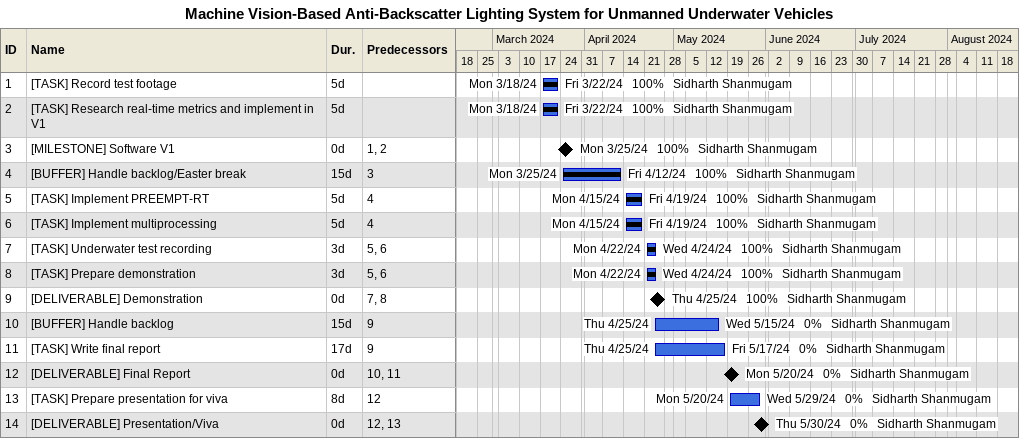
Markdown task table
Machine Vision-Based Anti-Backscatter Lighting System for Unmanned Underwater Vehicles

| ID | Task | Duration | Start | Finish | Predecessors | Resources | % complete |
|---|---|---|---|---|---|---|---|
| 1 | [TASK] Record test footage | 5d | 2024-03-18 | 2024-03-22 |  | Sidharth Shanmugam | 100 |
| 2 | [TASK] Research real-time metrics and implement in V1 | 5d | 2024-03-18 | 2024-03-22 |  | Sidharth Shanmugam | 100 |
| 3 | [MILESTONE] Software V1 | 0d | 2024-03-25 | 2024-03-25 | 1, 2 | Sidharth Shanmugam | 100 |
| 4 | [BUFFER] Handle backlog/Easter break | 15d | 2024-03-25 | 2024-04-12 | 3 | Sidharth Shanmugam | 100 |
| 5 | [TASK] Implement PREEMPT-RT | 5d | 2024-04-15 | 2024-04-19 | 4 | Sidharth Shanmugam | 100 |
| 6 | [TASK] Implement multiprocessing | 5d | 2024-04-15 | 2024-04-19 | 4 | Sidharth Shanmugam | 100 |
| 7 | [TASK] Underwater test recording | 3d | 2024-04-22 | 2024-04-24 | 5, 6 | Sidharth Shanmugam | 100 |
| 8 | [TASK] Prepare demonstration | 3d | 2024-04-22 | 2024-04-24 | 5, 6 | Sidharth Shanmugam | 100 |
| 9 | [DELIVERABLE] Demonstration | 0d | 2024-04-25 | 2024-04-25 | 7, 8 | Sidharth Shanmugam | 100 |
| 10 | [BUFFER] Handle backlog | 15d | 2024-04-25 | 2024-05-15 | 9 | Sidharth Shanmugam | 0 |
| 11 | [TASK] Write final report | 17d | 2024-04-25 | 2024-05-17 | 9 | Sidharth Shanmugam | 0 |
| 12 | [DELIVERABLE] Final Report | 0d | 2024-05-20 | 2024-05-20 | 10, 11 | Sidharth Shanmugam | 0 |
| 13 | [TASK] Prepare presentation for viva | 8d | 2024-05-20 | 2024-05-29 | 12 | Sidharth Shanmugam | 0 |
| 14 | [DELIVERABLE] Presentation/Viva | 0d | 2024-05-30 | 2024-05-30 | 12, 13 | Sidharth Shanmugam | 0 |
